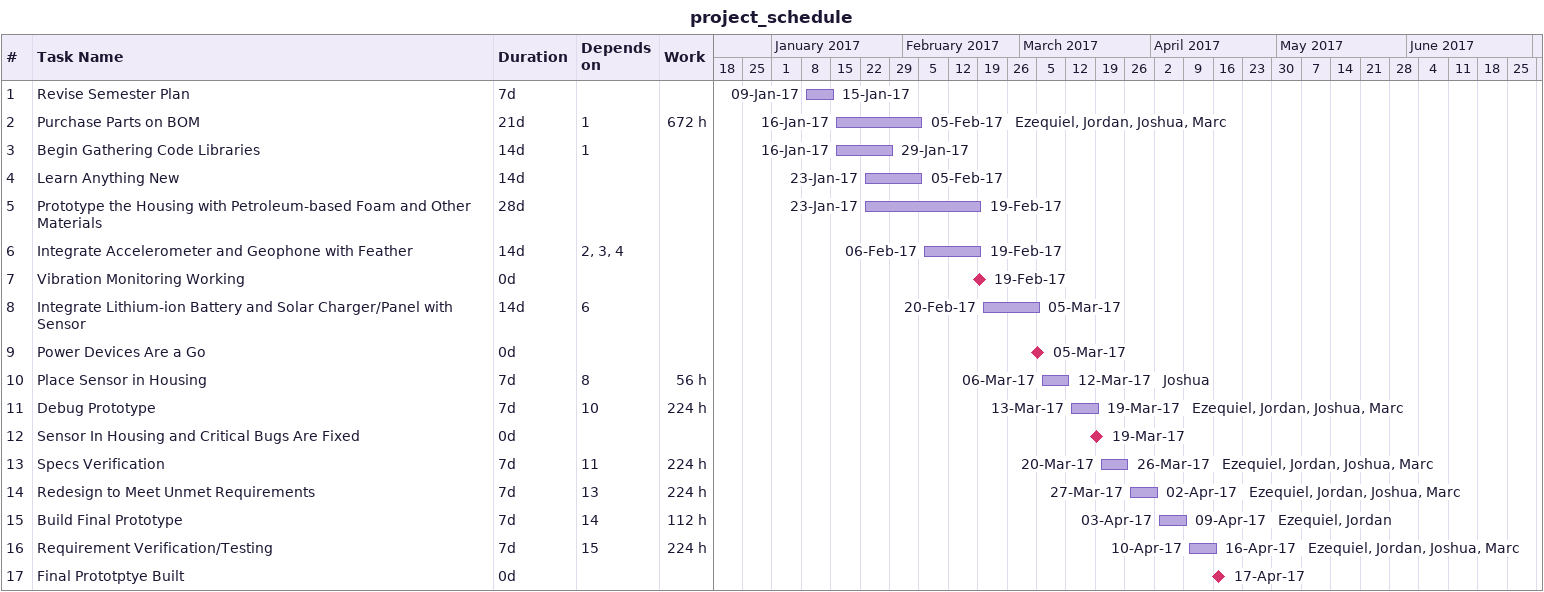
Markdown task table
project_schedule

| ID | Task | Duration | Start | Finish | Predecessors | Resources | Work (h) |
|---|---|---|---|---|---|---|---|
| 1 | Revise Semester Plan | 7d | 2017-01-09 | 2017-01-15 |  |  |  |
| 2 | Purchase Parts on BOM | 21d | 2017-01-16 | 2017-02-05 | 1 | Ezequiel, Jordan, Joshua, Marc | 672 |
| 3 | Begin Gathering Code Libraries | 14d | 2017-01-16 | 2017-01-29 | 1 |  |  |
| 4 | Learn Anything New | 14d | 2017-01-23 | 2017-02-05 |  |  |  |
| 5 | Prototype the Housing with Petroleum-based Foam and Other Materials | 28d | 2017-01-23 | 2017-02-19 |  |  |  |
| 6 | Integrate Accelerometer and Geophone with Feather | 14d | 2017-02-06 | 2017-02-19 | 2, 3, 4 |  |  |
| 7 | Vibration Monitoring Working | 0d | 2017-02-19 | 2017-02-19 |  |  |  |
| 8 | Integrate Lithium-ion Battery and Solar Charger/Panel with Sensor | 14d | 2017-02-20 | 2017-03-05 | 6 |  |  |
| 9 | Power Devices Are a Go | 0d | 2017-03-05 | 2017-03-05 |  |  |  |
| 10 | Place Sensor in Housing | 7d | 2017-03-06 | 2017-03-12 | 8 | Joshua | 56 |
| 11 | Debug Prototype | 7d | 2017-03-13 | 2017-03-19 | 10 | Ezequiel, Jordan, Joshua, Marc | 224 |
| 12 | Sensor In Housing and Critical Bugs Are Fixed | 0d | 2017-03-19 | 2017-03-19 |  |  |  |
| 13 | Specs Verification | 7d | 2017-03-20 | 2017-03-26 | 11 | Ezequiel, Jordan, Joshua, Marc | 224 |
| 14 | Redesign to Meet Unmet Requirements | 7d | 2017-03-27 | 2017-04-02 | 13 | Ezequiel, Jordan, Joshua, Marc | 224 |
| 15 | Build Final Prototype | 7d | 2017-04-03 | 2017-04-09 | 14 | Ezequiel, Jordan | 112 |
| 16 | Requirement Verification/Testing | 7d | 2017-04-10 | 2017-04-16 | 15 | Ezequiel, Jordan, Joshua, Marc | 224 |
| 17 | Final Prototptye Built | 0d | 2017-04-17 | 2017-04-17 |  |  |  |
